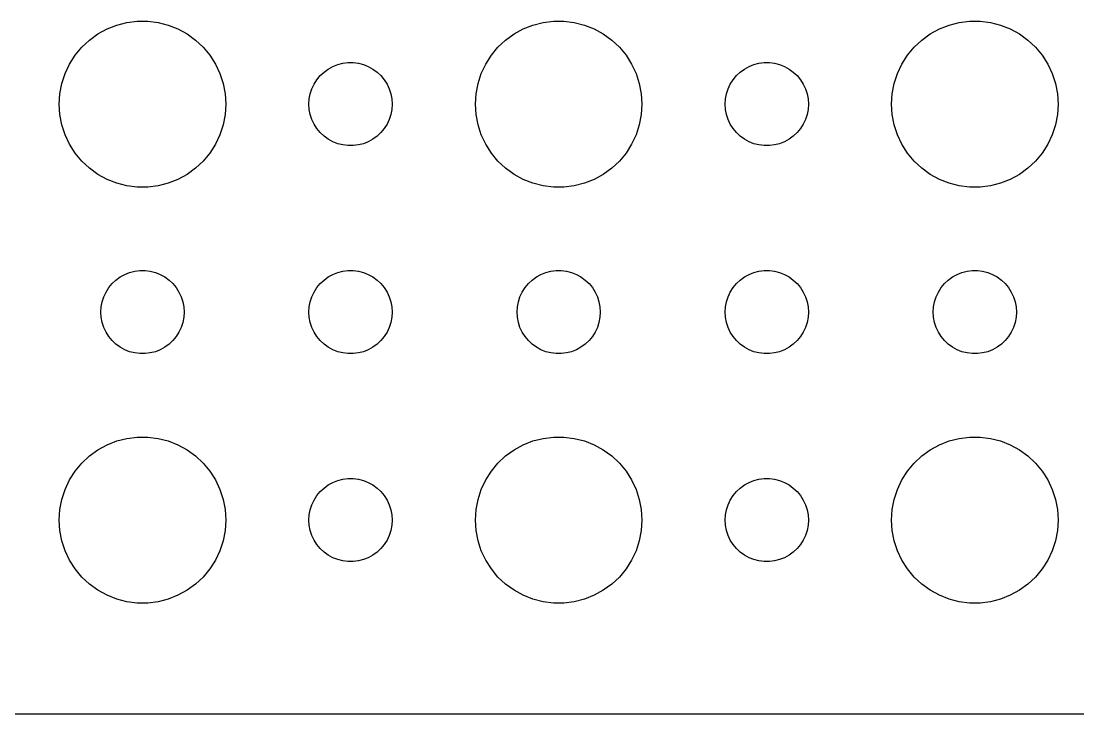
# Model space of a CAD drawing. Header units: metres. Extents: x -134 to 134, y 176 to 508.
# Drawn here: x 63.12 to 101.21, y 290.01 to 314.99 of the extents above; entities that cross this region are included whole.
import ezdxf

# ---------------------------------------------------------------- set-up
doc = ezdxf.new("R2010")
doc.units = ezdxf.units.M

msp = doc.modelspace()

# ---------------------------------------------------------------- linework, layer by layer
for p, q in [((66.9379, 314.947), (67.3116, 314.994)), ((67.3116, 314.994), (67.6884, 314.994)), ((67.6884, 314.994), (68.0621, 314.947)), ((81.9379, 314.947), (82.3116, 314.994)), ((82.3116, 314.994), (82.6884, 314.994)), ((82.6884, 314.994), (83.0621, 314.947)), ((96.9379, 314.947), (97.3116, 314.994)), ((97.3116, 314.994), (97.6884, 314.994)), ((97.6884, 314.994), (98.0621, 314.947)), ((65.8925, 314.533), (66.2227, 314.714)), ((66.2227, 314.714), (66.573, 314.853)), ((66.573, 314.853), (66.9379, 314.947)), ((68.0621, 314.947), (68.427, 314.853)), ((68.427, 314.853), (68.7773, 314.714)), ((68.7773, 314.714), (69.1075, 314.533)), ((80.8925, 314.533), (81.2227, 314.714)), ((81.2227, 314.714), (81.573, 314.853)), ((81.573, 314.853), (81.9379, 314.947)), ((83.0621, 314.947), (83.427, 314.853)), ((83.427, 314.853), (83.7773, 314.714)), ((83.7773, 314.714), (84.1075, 314.533)), ((95.8925, 314.533), (96.2227, 314.714)), ((96.2227, 314.714), (96.573, 314.853)), ((96.573, 314.853), (96.9379, 314.947)), ((98.0621, 314.947), (98.427, 314.853)), ((98.427, 314.853), (98.7773, 314.714)), ((98.7773, 314.714), (99.1075, 314.533)), ((65.3131, 314.054), (65.5877, 314.312)), ((65.5877, 314.312), (65.8925, 314.533)), ((69.1075, 314.533), (69.4123, 314.312)), ((69.4123, 314.312), (69.6869, 314.054)), ((80.3131, 314.054), (80.5877, 314.312)), ((80.5877, 314.312), (80.8925, 314.533)), ((84.1075, 314.533), (84.4123, 314.312)), ((84.4123, 314.312), (84.6869, 314.054)), ((95.3131, 314.054), (95.5877, 314.312)), ((95.5877, 314.312), (95.8925, 314.533)), ((99.1075, 314.533), (99.4123, 314.312)), ((99.4123, 314.312), (99.6869, 314.054)), ((65.073, 313.763), (65.3131, 314.054)), ((69.6869, 314.054), (69.927, 313.763)), ((80.073, 313.763), (80.3131, 314.054)), ((84.6869, 314.054), (84.927, 313.763)), ((95.073, 313.763), (95.3131, 314.054)), ((99.6869, 314.054), (99.927, 313.763)), ((64.8711, 313.445), (65.073, 313.763)), ((69.927, 313.763), (70.1289, 313.445)), ((74.5365, 313.427), (74.7189, 313.473)), ((74.7189, 313.473), (74.9058, 313.497)), ((74.9058, 313.497), (75.0942, 313.497)), ((75.0942, 313.497), (75.2811, 313.473)), ((75.2811, 313.473), (75.4635, 313.427)), ((79.8711, 313.445), (80.073, 313.763)), ((84.927, 313.763), (85.1289, 313.445)), ((89.5365, 313.427), (89.7189, 313.473)), ((89.7189, 313.473), (89.9058, 313.497)), ((89.9058, 313.497), (90.0942, 313.497)), ((90.0942, 313.497), (90.2811, 313.473)), ((90.2811, 313.473), (90.4635, 313.427)), ((94.8711, 313.445), (95.073, 313.763)), ((99.927, 313.763), (100.129, 313.445)), ((64.5943, 312.746), (64.7107, 313.104)), ((64.7107, 313.104), (64.8711, 313.445)), ((70.1289, 313.445), (70.2893, 313.104)), ((70.2893, 313.104), (70.4057, 312.746)), ((73.9065, 313.027), (74.0439, 313.156)), ((74.0439, 313.156), (74.1963, 313.266)), ((74.1963, 313.266), (74.3613, 313.357)), ((74.3613, 313.357), (74.5365, 313.427)), ((75.4635, 313.427), (75.6387, 313.357)), ((75.6387, 313.357), (75.8037, 313.266)), ((75.8037, 313.266), (75.9561, 313.156)), ((75.9561, 313.156), (76.0934, 313.027)), ((79.5943, 312.746), (79.7107, 313.104)), ((79.7107, 313.104), (79.8711, 313.445)), ((85.1289, 313.445), (85.2893, 313.104)), ((85.2893, 313.104), (85.4057, 312.746)), ((88.9065, 313.027), (89.0439, 313.156)), ((89.0439, 313.156), (89.1963, 313.266)), ((89.1963, 313.266), (89.3613, 313.357)), ((89.3613, 313.357), (89.5365, 313.427)), ((90.4635, 313.427), (90.6387, 313.357)), ((90.6387, 313.357), (90.8037, 313.266)), ((90.8037, 313.266), (90.9561, 313.156)), ((90.9561, 313.156), (91.0934, 313.027)), ((94.5943, 312.746), (94.7107, 313.104)), ((94.7107, 313.104), (94.8711, 313.445)), ((100.129, 313.445), (100.289, 313.104)), ((100.289, 313.104), (100.406, 312.746)), ((64.5237, 312.376), (64.5943, 312.746)), ((70.4057, 312.746), (70.4763, 312.376)), ((73.6053, 312.552), (73.6855, 312.723)), ((73.6855, 312.723), (73.7865, 312.882)), ((73.7865, 312.882), (73.9065, 313.027)), ((76.0934, 313.027), (76.2135, 312.882)), ((76.2135, 312.882), (76.3145, 312.723)), ((76.3145, 312.723), (76.3947, 312.552)), ((79.5237, 312.376), (79.5943, 312.746)), ((85.4057, 312.746), (85.4763, 312.376)), ((88.6053, 312.552), (88.6855, 312.723)), ((88.6855, 312.723), (88.7865, 312.882)), ((88.7865, 312.882), (88.9065, 313.027)), ((91.0934, 313.027), (91.2135, 312.882)), ((91.2135, 312.882), (91.3145, 312.723)), ((91.3145, 312.723), (91.3947, 312.552)), ((94.5237, 312.376), (94.5943, 312.746)), ((100.406, 312.746), (100.476, 312.376)), ((64.5, 312), (64.5237, 312.376)), ((70.4763, 312.376), (70.5, 312)), ((73.5118, 312.188), (73.5471, 312.373)), ((73.5471, 312.373), (73.6053, 312.552)), ((76.3947, 312.552), (76.4529, 312.373)), ((76.4529, 312.373), (76.4882, 312.188)), ((79.5, 312), (79.5237, 312.376)), ((85.4763, 312.376), (85.5, 312)), ((88.5118, 312.188), (88.5471, 312.373)), ((88.5471, 312.373), (88.6053, 312.552)), ((91.3947, 312.552), (91.4529, 312.373)), ((91.4529, 312.373), (91.4882, 312.188)), ((94.5, 312), (94.5237, 312.376)), ((100.476, 312.376), (100.5, 312)), ((64.5237, 311.624), (64.5, 312)), ((70.5, 312), (70.4763, 311.624)), ((73.5, 312), (73.5118, 312.188)), ((73.5118, 311.812), (73.5, 312)), ((76.4882, 312.188), (76.5, 312)), ((76.5, 312), (76.4882, 311.812)), ((79.5237, 311.624), (79.5, 312)), ((85.5, 312), (85.4763, 311.624)), ((88.5, 312), (88.5118, 312.188)), ((88.5118, 311.812), (88.5, 312)), ((91.4882, 312.188), (91.5, 312)), ((91.5, 312), (91.4882, 311.812)), ((94.5237, 311.624), (94.5, 312)), ((100.5, 312), (100.476, 311.624)), ((64.5943, 311.254), (64.5237, 311.624)), ((70.4763, 311.624), (70.4057, 311.254)), ((73.5471, 311.627), (73.5118, 311.812)), ((73.6053, 311.448), (73.5471, 311.627)), ((76.4529, 311.627), (76.3947, 311.448)), ((76.4882, 311.812), (76.4529, 311.627)), ((79.5943, 311.254), (79.5237, 311.624)), ((85.4763, 311.624), (85.4057, 311.254)), ((88.5471, 311.627), (88.5118, 311.812)), ((88.6053, 311.448), (88.5471, 311.627)), ((91.4529, 311.627), (91.3947, 311.448)), ((91.4882, 311.812), (91.4529, 311.627)), ((94.5943, 311.254), (94.5237, 311.624)), ((100.476, 311.624), (100.406, 311.254)), ((64.7107, 310.896), (64.5943, 311.254)), ((70.4057, 311.254), (70.2893, 310.896)), ((73.6855, 311.277), (73.6053, 311.448)), ((73.7865, 311.118), (73.6855, 311.277)), ((76.3145, 311.277), (76.2135, 311.118)), ((76.3947, 311.448), (76.3145, 311.277)), ((79.7107, 310.896), (79.5943, 311.254)), ((85.4057, 311.254), (85.2893, 310.896)), ((88.6855, 311.277), (88.6053, 311.448)), ((88.7865, 311.118), (88.6855, 311.277)), ((91.3145, 311.277), (91.2135, 311.118)), ((91.3947, 311.448), (91.3145, 311.277)), ((94.7107, 310.896), (94.5943, 311.254)), ((100.406, 311.254), (100.289, 310.896)), ((64.8711, 310.555), (64.7107, 310.896)), ((70.2893, 310.896), (70.1289, 310.555)), ((73.9065, 310.973), (73.7865, 311.118)), ((74.0439, 310.844), (73.9065, 310.973)), ((74.1963, 310.734), (74.0439, 310.844)), ((75.9561, 310.844), (75.8037, 310.734)), ((76.0934, 310.973), (75.9561, 310.844)), ((76.2135, 311.118), (76.0934, 310.973)), ((79.8711, 310.555), (79.7107, 310.896)), ((85.2893, 310.896), (85.1289, 310.555)), ((88.9065, 310.973), (88.7865, 311.118)), ((89.0439, 310.844), (88.9065, 310.973)), ((89.1963, 310.734), (89.0439, 310.844)), ((90.9561, 310.844), (90.8037, 310.734)), ((91.0934, 310.973), (90.9561, 310.844)), ((91.2135, 311.118), (91.0934, 310.973)), ((94.8711, 310.555), (94.7107, 310.896)), ((100.289, 310.896), (100.129, 310.555)), ((65.073, 310.237), (64.8711, 310.555)), ((70.1289, 310.555), (69.927, 310.237)), ((74.3613, 310.643), (74.1963, 310.734)), ((74.5365, 310.573), (74.3613, 310.643)), ((74.7189, 310.527), (74.5365, 310.573)), ((74.9058, 310.503), (74.7189, 310.527)), ((75.0942, 310.503), (74.9058, 310.503)), ((75.2811, 310.527), (75.0942, 310.503)), ((75.4635, 310.573), (75.2811, 310.527)), ((75.6387, 310.643), (75.4635, 310.573)), ((75.8037, 310.734), (75.6387, 310.643)), ((80.073, 310.237), (79.8711, 310.555)), ((85.1289, 310.555), (84.927, 310.237)), ((89.3613, 310.643), (89.1963, 310.734)), ((89.5365, 310.573), (89.3613, 310.643)), ((89.7189, 310.527), (89.5365, 310.573)), ((89.9058, 310.503), (89.7189, 310.527)), ((90.0942, 310.503), (89.9058, 310.503)), ((90.2811, 310.527), (90.0942, 310.503)), ((90.4635, 310.573), (90.2811, 310.527)), ((90.6387, 310.643), (90.4635, 310.573)), ((90.8037, 310.734), (90.6387, 310.643)), ((95.073, 310.237), (94.8711, 310.555)), ((100.129, 310.555), (99.927, 310.237)), ((65.3131, 309.946), (65.073, 310.237)), ((69.927, 310.237), (69.6869, 309.946)), ((80.3131, 309.946), (80.073, 310.237)), ((84.927, 310.237), (84.6869, 309.946)), ((95.3131, 309.946), (95.073, 310.237)), ((99.927, 310.237), (99.6869, 309.946)), ((65.5877, 309.688), (65.3131, 309.946)), ((65.8925, 309.467), (65.5877, 309.688)), ((69.4123, 309.688), (69.1075, 309.467)), ((69.6869, 309.946), (69.4123, 309.688)), ((80.5877, 309.688), (80.3131, 309.946)), ((80.8925, 309.467), (80.5877, 309.688)), ((84.4123, 309.688), (84.1075, 309.467)), ((84.6869, 309.946), (84.4123, 309.688)), ((95.5877, 309.688), (95.3131, 309.946)), ((95.8925, 309.467), (95.5877, 309.688)), ((99.4123, 309.688), (99.1075, 309.467)), ((99.6869, 309.946), (99.4123, 309.688)), ((66.2227, 309.286), (65.8925, 309.467)), ((66.573, 309.147), (66.2227, 309.286)), ((68.7773, 309.286), (68.427, 309.147)), ((69.1075, 309.467), (68.7773, 309.286)), ((81.2227, 309.286), (80.8925, 309.467)), ((81.573, 309.147), (81.2227, 309.286)), ((83.7773, 309.286), (83.427, 309.147)), ((84.1075, 309.467), (83.7773, 309.286)), ((96.2227, 309.286), (95.8925, 309.467)), ((96.573, 309.147), (96.2227, 309.286)), ((98.7773, 309.286), (98.427, 309.147)), ((99.1075, 309.467), (98.7773, 309.286)), ((66.9379, 309.053), (66.573, 309.147)), ((67.3116, 309.006), (66.9379, 309.053)), ((67.6884, 309.006), (67.3116, 309.006)), ((68.0621, 309.053), (67.6884, 309.006)), ((68.427, 309.147), (68.0621, 309.053)), ((81.9379, 309.053), (81.573, 309.147)), ((82.3116, 309.006), (81.9379, 309.053)), ((82.6884, 309.006), (82.3116, 309.006)), ((83.0621, 309.053), (82.6884, 309.006)), ((83.427, 309.147), (83.0621, 309.053)), ((96.9379, 309.053), (96.573, 309.147)), ((97.3116, 309.006), (96.9379, 309.053)), ((97.6884, 309.006), (97.3116, 309.006)), ((98.0621, 309.053), (97.6884, 309.006)), ((98.427, 309.147), (98.0621, 309.053)), ((66.6963, 305.766), (66.8613, 305.857)), ((66.8613, 305.857), (67.0365, 305.927)), ((67.0365, 305.927), (67.2189, 305.973)), ((67.2189, 305.973), (67.4058, 305.997)), ((67.4058, 305.997), (67.5942, 305.997)), ((67.5942, 305.997), (67.7811, 305.973)), ((67.7811, 305.973), (67.9635, 305.927)), ((67.9635, 305.927), (68.1387, 305.857)), ((68.1387, 305.857), (68.3037, 305.766)), ((74.1963, 305.766), (74.3613, 305.857)), ((74.3613, 305.857), (74.5365, 305.927)), ((74.5365, 305.927), (74.7189, 305.973)), ((74.7189, 305.973), (74.9058, 305.997)), ((74.9058, 305.997), (75.0942, 305.997)), ((75.0942, 305.997), (75.2811, 305.973)), ((75.2811, 305.973), (75.4635, 305.927)), ((75.4635, 305.927), (75.6387, 305.857)), ((75.6387, 305.857), (75.8037, 305.766)), ((81.6963, 305.766), (81.8613, 305.857)), ((81.8613, 305.857), (82.0365, 305.927)), ((82.0365, 305.927), (82.2189, 305.973)), ((82.2189, 305.973), (82.4058, 305.997)), ((82.4058, 305.997), (82.5942, 305.997)), ((82.5942, 305.997), (82.7811, 305.973)), ((82.7811, 305.973), (82.9635, 305.927)), ((82.9635, 305.927), (83.1387, 305.857)), ((83.1387, 305.857), (83.3037, 305.766)), ((89.1963, 305.766), (89.3613, 305.857)), ((89.3613, 305.857), (89.5365, 305.927)), ((89.5365, 305.927), (89.7189, 305.973)), ((89.7189, 305.973), (89.9058, 305.997)), ((89.9058, 305.997), (90.0942, 305.997)), ((90.0942, 305.997), (90.2811, 305.973)), ((90.2811, 305.973), (90.4635, 305.927)), ((90.4635, 305.927), (90.6387, 305.857)), ((90.6387, 305.857), (90.8037, 305.766)), ((96.6963, 305.766), (96.8613, 305.857)), ((96.8613, 305.857), (97.0365, 305.927)), ((97.0365, 305.927), (97.2189, 305.973)), ((97.2189, 305.973), (97.4058, 305.997)), ((97.4058, 305.997), (97.5942, 305.997)), ((97.5942, 305.997), (97.7811, 305.973)), ((97.7811, 305.973), (97.9635, 305.927)), ((97.9635, 305.927), (98.1387, 305.857)), ((98.1387, 305.857), (98.3037, 305.766)), ((66.2865, 305.382), (66.4065, 305.527)), ((66.4065, 305.527), (66.5439, 305.656)), ((66.5439, 305.656), (66.6963, 305.766)), ((68.3037, 305.766), (68.4561, 305.656)), ((68.4561, 305.656), (68.5934, 305.527)), ((68.5934, 305.527), (68.7135, 305.382)), ((73.7865, 305.382), (73.9065, 305.527)), ((73.9065, 305.527), (74.0439, 305.656)), ((74.0439, 305.656), (74.1963, 305.766)), ((75.8037, 305.766), (75.9561, 305.656)), ((75.9561, 305.656), (76.0934, 305.527)), ((76.0934, 305.527), (76.2135, 305.382)), ((81.2865, 305.382), (81.4065, 305.527)), ((81.4065, 305.527), (81.5439, 305.656)), ((81.5439, 305.656), (81.6963, 305.766)), ((83.3037, 305.766), (83.4561, 305.656)), ((83.4561, 305.656), (83.5934, 305.527)), ((83.5934, 305.527), (83.7135, 305.382)), ((88.7865, 305.382), (88.9065, 305.527)), ((88.9065, 305.527), (89.0439, 305.656)), ((89.0439, 305.656), (89.1963, 305.766)), ((90.8037, 305.766), (90.9561, 305.656)), ((90.9561, 305.656), (91.0934, 305.527)), ((91.0934, 305.527), (91.2135, 305.382)), ((96.2865, 305.382), (96.4065, 305.527)), ((96.4065, 305.527), (96.5439, 305.656)), ((96.5439, 305.656), (96.6963, 305.766)), ((98.3037, 305.766), (98.4561, 305.656)), ((98.4561, 305.656), (98.5934, 305.527)), ((98.5934, 305.527), (98.7135, 305.382)), ((66.1053, 305.052), (66.1855, 305.223)), ((66.1855, 305.223), (66.2865, 305.382)), ((68.7135, 305.382), (68.8145, 305.223)), ((68.8145, 305.223), (68.8947, 305.052)), ((73.6053, 305.052), (73.6855, 305.223)), ((73.6855, 305.223), (73.7865, 305.382)), ((76.2135, 305.382), (76.3145, 305.223)), ((76.3145, 305.223), (76.3947, 305.052)), ((81.1053, 305.052), (81.1855, 305.223)), ((81.1855, 305.223), (81.2865, 305.382)), ((83.7135, 305.382), (83.8145, 305.223)), ((83.8145, 305.223), (83.8947, 305.052)), ((88.6053, 305.052), (88.6855, 305.223)), ((88.6855, 305.223), (88.7865, 305.382)), ((91.2135, 305.382), (91.3145, 305.223)), ((91.3145, 305.223), (91.3947, 305.052)), ((96.1053, 305.052), (96.1855, 305.223)), ((96.1855, 305.223), (96.2865, 305.382)), ((98.7135, 305.382), (98.8145, 305.223)), ((98.8145, 305.223), (98.8947, 305.052)), ((66.0118, 304.688), (66.0471, 304.873)), ((66.0471, 304.873), (66.1053, 305.052)), ((68.8947, 305.052), (68.9529, 304.873)), ((68.9529, 304.873), (68.9882, 304.688)), ((73.5118, 304.688), (73.5471, 304.873)), ((73.5471, 304.873), (73.6053, 305.052)), ((76.3947, 305.052), (76.4529, 304.873)), ((76.4529, 304.873), (76.4882, 304.688)), ((81.0118, 304.688), (81.0471, 304.873)), ((81.0471, 304.873), (81.1053, 305.052)), ((83.8947, 305.052), (83.9529, 304.873)), ((83.9529, 304.873), (83.9882, 304.688)), ((88.5118, 304.688), (88.5471, 304.873)), ((88.5471, 304.873), (88.6053, 305.052)), ((91.3947, 305.052), (91.4529, 304.873)), ((91.4529, 304.873), (91.4882, 304.688)), ((96.0118, 304.688), (96.0471, 304.873)), ((96.0471, 304.873), (96.1053, 305.052)), ((98.8947, 305.052), (98.9529, 304.873)), ((98.9529, 304.873), (98.9882, 304.688)), ((66, 304.5), (66.0118, 304.688)), ((66.0118, 304.312), (66, 304.5)), ((68.9882, 304.688), (69, 304.5)), ((69, 304.5), (68.9882, 304.312)), ((73.5, 304.5), (73.5118, 304.688)), ((73.5118, 304.312), (73.5, 304.5)), ((76.4882, 304.688), (76.5, 304.5)), ((76.5, 304.5), (76.4882, 304.312)), ((81, 304.5), (81.0118, 304.688)), ((81.0118, 304.312), (81, 304.5)), ((83.9882, 304.688), (84, 304.5)), ((84, 304.5), (83.9882, 304.312)), ((88.5, 304.5), (88.5118, 304.688)), ((88.5118, 304.312), (88.5, 304.5)), ((91.4882, 304.688), (91.5, 304.5)), ((91.5, 304.5), (91.4882, 304.312)), ((96, 304.5), (96.0118, 304.688)), ((96.0118, 304.312), (96, 304.5)), ((98.9882, 304.688), (99, 304.5)), ((99, 304.5), (98.9882, 304.312)), ((66.0471, 304.127), (66.0118, 304.312)), ((66.1053, 303.948), (66.0471, 304.127)), ((68.9529, 304.127), (68.8947, 303.948)), ((68.9882, 304.312), (68.9529, 304.127)), ((73.5471, 304.127), (73.5118, 304.312)), ((73.6053, 303.948), (73.5471, 304.127)), ((76.4529, 304.127), (76.3947, 303.948)), ((76.4882, 304.312), (76.4529, 304.127)), ((81.0471, 304.127), (81.0118, 304.312)), ((81.1053, 303.948), (81.0471, 304.127)), ((83.9529, 304.127), (83.8947, 303.948)), ((83.9882, 304.312), (83.9529, 304.127)), ((88.5471, 304.127), (88.5118, 304.312)), ((88.6053, 303.948), (88.5471, 304.127)), ((91.4529, 304.127), (91.3947, 303.948)), ((91.4882, 304.312), (91.4529, 304.127)), ((96.0471, 304.127), (96.0118, 304.312)), ((96.1053, 303.948), (96.0471, 304.127)), ((98.9529, 304.127), (98.8947, 303.948)), ((98.9882, 304.312), (98.9529, 304.127)), ((66.1855, 303.777), (66.1053, 303.948)), ((66.2865, 303.618), (66.1855, 303.777)), ((66.4065, 303.473), (66.2865, 303.618)), ((68.7135, 303.618), (68.5934, 303.473)), ((68.8145, 303.777), (68.7135, 303.618)), ((68.8947, 303.948), (68.8145, 303.777)), ((73.6855, 303.777), (73.6053, 303.948)), ((73.7865, 303.618), (73.6855, 303.777)), ((73.9065, 303.473), (73.7865, 303.618)), ((76.2135, 303.618), (76.0934, 303.473)), ((76.3145, 303.777), (76.2135, 303.618)), ((76.3947, 303.948), (76.3145, 303.777)), ((81.1855, 303.777), (81.1053, 303.948)), ((81.2865, 303.618), (81.1855, 303.777)), ((81.4065, 303.473), (81.2865, 303.618)), ((83.7135, 303.618), (83.5934, 303.473)), ((83.8145, 303.777), (83.7135, 303.618)), ((83.8947, 303.948), (83.8145, 303.777)), ((88.6855, 303.777), (88.6053, 303.948)), ((88.7865, 303.618), (88.6855, 303.777)), ((88.9065, 303.473), (88.7865, 303.618)), ((91.2135, 303.618), (91.0934, 303.473)), ((91.3145, 303.777), (91.2135, 303.618)), ((91.3947, 303.948), (91.3145, 303.777)), ((96.1855, 303.777), (96.1053, 303.948)), ((96.2865, 303.618), (96.1855, 303.777)), ((96.4065, 303.473), (96.2865, 303.618)), ((98.7135, 303.618), (98.5934, 303.473)), ((98.8145, 303.777), (98.7135, 303.618)), ((98.8947, 303.948), (98.8145, 303.777)), ((66.5439, 303.344), (66.4065, 303.473)), ((66.6963, 303.234), (66.5439, 303.344)), ((66.8613, 303.143), (66.6963, 303.234)), ((68.3037, 303.234), (68.1387, 303.143)), ((68.4561, 303.344), (68.3037, 303.234)), ((68.5934, 303.473), (68.4561, 303.344)), ((74.0439, 303.344), (73.9065, 303.473)), ((74.1963, 303.234), (74.0439, 303.344)), ((74.3613, 303.143), (74.1963, 303.234)), ((75.8037, 303.234), (75.6387, 303.143)), ((75.9561, 303.344), (75.8037, 303.234)), ((76.0934, 303.473), (75.9561, 303.344)), ((81.5439, 303.344), (81.4065, 303.473)), ((81.6963, 303.234), (81.5439, 303.344)), ((81.8613, 303.143), (81.6963, 303.234)), ((83.3037, 303.234), (83.1387, 303.143)), ((83.4561, 303.344), (83.3037, 303.234)), ((83.5934, 303.473), (83.4561, 303.344)), ((89.0439, 303.344), (88.9065, 303.473)), ((89.1963, 303.234), (89.0439, 303.344)), ((89.3613, 303.143), (89.1963, 303.234)), ((90.8037, 303.234), (90.6387, 303.143)), ((90.9561, 303.344), (90.8037, 303.234)), ((91.0934, 303.473), (90.9561, 303.344)), ((96.5439, 303.344), (96.4065, 303.473)), ((96.6963, 303.234), (96.5439, 303.344)), ((96.8613, 303.143), (96.6963, 303.234)), ((98.3037, 303.234), (98.1387, 303.143)), ((98.4561, 303.344), (98.3037, 303.234)), ((98.5934, 303.473), (98.4561, 303.344)), ((67.0365, 303.073), (66.8613, 303.143)), ((67.2189, 303.027), (67.0365, 303.073)), ((67.4058, 303.003), (67.2189, 303.027)), ((67.5942, 303.003), (67.4058, 303.003)), ((67.7811, 303.027), (67.5942, 303.003)), ((67.9635, 303.073), (67.7811, 303.027)), ((68.1387, 303.143), (67.9635, 303.073)), ((74.5365, 303.073), (74.3613, 303.143)), ((74.7189, 303.027), (74.5365, 303.073)), ((74.9058, 303.003), (74.7189, 303.027)), ((75.0942, 303.003), (74.9058, 303.003)), ((75.2811, 303.027), (75.0942, 303.003)), ((75.4635, 303.073), (75.2811, 303.027)), ((75.6387, 303.143), (75.4635, 303.073)), ((82.0365, 303.073), (81.8613, 303.143)), ((82.2189, 303.027), (82.0365, 303.073)), ((82.4058, 303.003), (82.2189, 303.027)), ((82.5942, 303.003), (82.4058, 303.003)), ((82.7811, 303.027), (82.5942, 303.003)), ((82.9635, 303.073), (82.7811, 303.027)), ((83.1387, 303.143), (82.9635, 303.073)), ((89.5365, 303.073), (89.3613, 303.143)), ((89.7189, 303.027), (89.5365, 303.073)), ((89.9058, 303.003), (89.7189, 303.027)), ((90.0942, 303.003), (89.9058, 303.003)), ((90.2811, 303.027), (90.0942, 303.003)), ((90.4635, 303.073), (90.2811, 303.027)), ((90.6387, 303.143), (90.4635, 303.073)), ((97.0365, 303.073), (96.8613, 303.143)), ((97.2189, 303.027), (97.0365, 303.073)), ((97.4058, 303.003), (97.2189, 303.027)), ((97.5942, 303.003), (97.4058, 303.003)), ((97.7811, 303.027), (97.5942, 303.003)), ((97.9635, 303.073), (97.7811, 303.027)), ((98.1387, 303.143), (97.9635, 303.073)), ((66.2227, 299.714), (66.573, 299.853)), ((66.573, 299.853), (66.9379, 299.947)), ((66.9379, 299.947), (67.3116, 299.994)), ((67.3116, 299.994), (67.6884, 299.994)), ((67.6884, 299.994), (68.0621, 299.947)), ((68.0621, 299.947), (68.427, 299.853)), ((68.427, 299.853), (68.7773, 299.714)), ((81.2227, 299.714), (81.573, 299.853)), ((81.573, 299.853), (81.9379, 299.947)), ((81.9379, 299.947), (82.3116, 299.994)), ((82.3116, 299.994), (82.6884, 299.994)), ((82.6884, 299.994), (83.0621, 299.947)), ((83.0621, 299.947), (83.427, 299.853)), ((83.427, 299.853), (83.7773, 299.714)), ((96.2227, 299.714), (96.573, 299.853)), ((96.573, 299.853), (96.9379, 299.947)), ((96.9379, 299.947), (97.3116, 299.994)), ((97.3116, 299.994), (97.6884, 299.994)), ((97.6884, 299.994), (98.0621, 299.947)), ((98.0621, 299.947), (98.427, 299.853)), ((98.427, 299.853), (98.7773, 299.714)), ((65.5877, 299.312), (65.8925, 299.533)), ((65.8925, 299.533), (66.2227, 299.714)), ((68.7773, 299.714), (69.1075, 299.533)), ((69.1075, 299.533), (69.4123, 299.312)), ((80.5877, 299.312), (80.8925, 299.533)), ((80.8925, 299.533), (81.2227, 299.714)), ((83.7773, 299.714), (84.1075, 299.533)), ((84.1075, 299.533), (84.4123, 299.312)), ((95.5877, 299.312), (95.8925, 299.533)), ((95.8925, 299.533), (96.2227, 299.714)), ((98.7773, 299.714), (99.1075, 299.533)), ((99.1075, 299.533), (99.4123, 299.312)), ((65.073, 298.763), (65.3131, 299.054)), ((65.3131, 299.054), (65.5877, 299.312)), ((69.4123, 299.312), (69.6869, 299.054)), ((69.6869, 299.054), (69.927, 298.763)), ((80.073, 298.763), (80.3131, 299.054)), ((80.3131, 299.054), (80.5877, 299.312)), ((84.4123, 299.312), (84.6869, 299.054)), ((84.6869, 299.054), (84.927, 298.763)), ((95.073, 298.763), (95.3131, 299.054)), ((95.3131, 299.054), (95.5877, 299.312)), ((99.4123, 299.312), (99.6869, 299.054)), ((99.6869, 299.054), (99.927, 298.763)), ((64.8711, 298.445), (65.073, 298.763)), ((69.927, 298.763), (70.1289, 298.445)), ((79.8711, 298.445), (80.073, 298.763)), ((84.927, 298.763), (85.1289, 298.445)), ((94.8711, 298.445), (95.073, 298.763)), ((99.927, 298.763), (100.129, 298.445)), ((64.7107, 298.104), (64.8711, 298.445)), ((70.1289, 298.445), (70.2893, 298.104)), ((74.0439, 298.156), (74.1963, 298.266)), ((74.1963, 298.266), (74.3613, 298.357)), ((74.3613, 298.357), (74.5365, 298.427)), ((74.5365, 298.427), (74.7189, 298.473)), ((74.7189, 298.473), (74.9058, 298.497)), ((74.9058, 298.497), (75.0942, 298.497)), ((75.0942, 298.497), (75.2811, 298.473)), ((75.2811, 298.473), (75.4635, 298.427)), ((75.4635, 298.427), (75.6387, 298.357)), ((75.6387, 298.357), (75.8037, 298.266)), ((75.8037, 298.266), (75.9561, 298.156)), ((79.7107, 298.104), (79.8711, 298.445)), ((85.1289, 298.445), (85.2893, 298.104)), ((89.0439, 298.156), (89.1963, 298.266)), ((89.1963, 298.266), (89.3613, 298.357)), ((89.3613, 298.357), (89.5365, 298.427)), ((89.5365, 298.427), (89.7189, 298.473)), ((89.7189, 298.473), (89.9058, 298.497)), ((89.9058, 298.497), (90.0942, 298.497)), ((90.0942, 298.497), (90.2811, 298.473)), ((90.2811, 298.473), (90.4635, 298.427)), ((90.4635, 298.427), (90.6387, 298.357)), ((90.6387, 298.357), (90.8037, 298.266)), ((90.8037, 298.266), (90.9561, 298.156)), ((94.7107, 298.104), (94.8711, 298.445)), ((100.129, 298.445), (100.289, 298.104)), ((64.5943, 297.746), (64.7107, 298.104)), ((70.2893, 298.104), (70.4057, 297.746)), ((73.6855, 297.723), (73.7865, 297.882)), ((73.7865, 297.882), (73.9065, 298.027)), ((73.9065, 298.027), (74.0439, 298.156)), ((75.9561, 298.156), (76.0934, 298.027)), ((76.0934, 298.027), (76.2135, 297.882)), ((76.2135, 297.882), (76.3145, 297.723)), ((79.5943, 297.746), (79.7107, 298.104)), ((85.2893, 298.104), (85.4057, 297.746)), ((88.6855, 297.723), (88.7865, 297.882)), ((88.7865, 297.882), (88.9065, 298.027)), ((88.9065, 298.027), (89.0439, 298.156)), ((90.9561, 298.156), (91.0934, 298.027)), ((91.0934, 298.027), (91.2135, 297.882)), ((91.2135, 297.882), (91.3145, 297.723)), ((94.5943, 297.746), (94.7107, 298.104)), ((100.289, 298.104), (100.406, 297.746)), ((64.5237, 297.376), (64.5943, 297.746)), ((70.4057, 297.746), (70.4763, 297.376)), ((73.5471, 297.373), (73.6053, 297.552)), ((73.6053, 297.552), (73.6855, 297.723)), ((76.3145, 297.723), (76.3947, 297.552)), ((76.3947, 297.552), (76.4529, 297.373)), ((79.5237, 297.376), (79.5943, 297.746)), ((85.4057, 297.746), (85.4763, 297.376)), ((88.5471, 297.373), (88.6053, 297.552)), ((88.6053, 297.552), (88.6855, 297.723)), ((91.3145, 297.723), (91.3947, 297.552)), ((91.3947, 297.552), (91.4529, 297.373)), ((94.5237, 297.376), (94.5943, 297.746)), ((100.406, 297.746), (100.476, 297.376)), ((64.5, 297), (64.5237, 297.376)), ((70.4763, 297.376), (70.5, 297)), ((73.5, 297), (73.5118, 297.188)), ((73.5118, 297.188), (73.5471, 297.373)), ((76.4529, 297.373), (76.4882, 297.188)), ((76.4882, 297.188), (76.5, 297)), ((79.5, 297), (79.5237, 297.376)), ((85.4763, 297.376), (85.5, 297)), ((88.5, 297), (88.5118, 297.188)), ((88.5118, 297.188), (88.5471, 297.373)), ((91.4529, 297.373), (91.4882, 297.188)), ((91.4882, 297.188), (91.5, 297)), ((94.5, 297), (94.5237, 297.376)), ((100.476, 297.376), (100.5, 297)), ((64.5237, 296.624), (64.5, 297)), ((70.5, 297), (70.4763, 296.624)), ((73.5118, 296.812), (73.5, 297)), ((73.5471, 296.627), (73.5118, 296.812)), ((76.4882, 296.812), (76.4529, 296.627)), ((76.5, 297), (76.4882, 296.812)), ((79.5237, 296.624), (79.5, 297)), ((85.5, 297), (85.4763, 296.624)), ((88.5118, 296.812), (88.5, 297)), ((88.5471, 296.627), (88.5118, 296.812)), ((91.4882, 296.812), (91.4529, 296.627)), ((91.5, 297), (91.4882, 296.812)), ((94.5237, 296.624), (94.5, 297)), ((100.5, 297), (100.476, 296.624)), ((64.5943, 296.254), (64.5237, 296.624)), ((70.4763, 296.624), (70.4057, 296.254)), ((73.6053, 296.448), (73.5471, 296.627)), ((73.6855, 296.277), (73.6053, 296.448)), ((76.3947, 296.448), (76.3145, 296.277)), ((76.4529, 296.627), (76.3947, 296.448)), ((79.5943, 296.254), (79.5237, 296.624)), ((85.4763, 296.624), (85.4057, 296.254)), ((88.6053, 296.448), (88.5471, 296.627)), ((88.6855, 296.277), (88.6053, 296.448)), ((91.3947, 296.448), (91.3145, 296.277)), ((91.4529, 296.627), (91.3947, 296.448)), ((94.5943, 296.254), (94.5237, 296.624)), ((100.476, 296.624), (100.406, 296.254)), ((64.7107, 295.896), (64.5943, 296.254)), ((70.4057, 296.254), (70.2893, 295.896)), ((73.7865, 296.118), (73.6855, 296.277)), ((73.9065, 295.973), (73.7865, 296.118)), ((74.0439, 295.844), (73.9065, 295.973)), ((76.0934, 295.973), (75.9561, 295.844)), ((76.2135, 296.118), (76.0934, 295.973)), ((76.3145, 296.277), (76.2135, 296.118)), ((79.7107, 295.896), (79.5943, 296.254)), ((85.4057, 296.254), (85.2893, 295.896)), ((88.7865, 296.118), (88.6855, 296.277)), ((88.9065, 295.973), (88.7865, 296.118)), ((89.0439, 295.844), (88.9065, 295.973)), ((91.0934, 295.973), (90.9561, 295.844)), ((91.2135, 296.118), (91.0934, 295.973)), ((91.3145, 296.277), (91.2135, 296.118)), ((94.7107, 295.896), (94.5943, 296.254)), ((100.406, 296.254), (100.289, 295.896)), ((64.8711, 295.555), (64.7107, 295.896)), ((70.2893, 295.896), (70.1289, 295.555)), ((74.1963, 295.734), (74.0439, 295.844)), ((74.3613, 295.643), (74.1963, 295.734)), ((74.5365, 295.573), (74.3613, 295.643)), ((74.7189, 295.527), (74.5365, 295.573)), ((75.4635, 295.573), (75.2811, 295.527)), ((75.6387, 295.643), (75.4635, 295.573)), ((75.8037, 295.734), (75.6387, 295.643)), ((75.9561, 295.844), (75.8037, 295.734)), ((79.8711, 295.555), (79.7107, 295.896)), ((85.2893, 295.896), (85.1289, 295.555)), ((89.1963, 295.734), (89.0439, 295.844)), ((89.3613, 295.643), (89.1963, 295.734)), ((89.5365, 295.573), (89.3613, 295.643)), ((89.7189, 295.527), (89.5365, 295.573)), ((90.4635, 295.573), (90.2811, 295.527)), ((90.6387, 295.643), (90.4635, 295.573)), ((90.8037, 295.734), (90.6387, 295.643)), ((90.9561, 295.844), (90.8037, 295.734)), ((94.8711, 295.555), (94.7107, 295.896)), ((100.289, 295.896), (100.129, 295.555)), ((65.073, 295.237), (64.8711, 295.555)), ((65.3131, 294.946), (65.073, 295.237)), ((69.927, 295.237), (69.6869, 294.946)), ((70.1289, 295.555), (69.927, 295.237)), ((74.9058, 295.503), (74.7189, 295.527)), ((75.0942, 295.503), (74.9058, 295.503)), ((75.2811, 295.527), (75.0942, 295.503)), ((80.073, 295.237), (79.8711, 295.555)), ((80.3131, 294.946), (80.073, 295.237)), ((84.927, 295.237), (84.6869, 294.946)), ((85.1289, 295.555), (84.927, 295.237)), ((89.9058, 295.503), (89.7189, 295.527)), ((90.0942, 295.503), (89.9058, 295.503)), ((90.2811, 295.527), (90.0942, 295.503)), ((95.073, 295.237), (94.8711, 295.555)), ((95.3131, 294.946), (95.073, 295.237)), ((99.927, 295.237), (99.6869, 294.946)), ((100.129, 295.555), (99.927, 295.237)), ((65.5877, 294.688), (65.3131, 294.946)), ((69.6869, 294.946), (69.4123, 294.688)), ((80.5877, 294.688), (80.3131, 294.946)), ((84.6869, 294.946), (84.4123, 294.688)), ((95.5877, 294.688), (95.3131, 294.946)), ((99.6869, 294.946), (99.4123, 294.688)), ((65.8925, 294.467), (65.5877, 294.688)), ((66.2227, 294.286), (65.8925, 294.467)), ((69.1075, 294.467), (68.7773, 294.286)), ((69.4123, 294.688), (69.1075, 294.467)), ((80.8925, 294.467), (80.5877, 294.688)), ((81.2227, 294.286), (80.8925, 294.467)), ((84.1075, 294.467), (83.7773, 294.286)), ((84.4123, 294.688), (84.1075, 294.467)), ((95.8925, 294.467), (95.5877, 294.688)), ((96.2227, 294.286), (95.8925, 294.467)), ((99.1075, 294.467), (98.7773, 294.286)), ((99.4123, 294.688), (99.1075, 294.467)), ((66.573, 294.147), (66.2227, 294.286)), ((66.9379, 294.053), (66.573, 294.147)), ((67.3116, 294.006), (66.9379, 294.053)), ((68.0621, 294.053), (67.6884, 294.006)), ((68.427, 294.147), (68.0621, 294.053)), ((68.7773, 294.286), (68.427, 294.147)), ((81.573, 294.147), (81.2227, 294.286)), ((81.9379, 294.053), (81.573, 294.147)), ((82.3116, 294.006), (81.9379, 294.053)), ((83.0621, 294.053), (82.6884, 294.006)), ((83.427, 294.147), (83.0621, 294.053)), ((83.7773, 294.286), (83.427, 294.147)), ((96.573, 294.147), (96.2227, 294.286)), ((96.9379, 294.053), (96.573, 294.147)), ((97.3116, 294.006), (96.9379, 294.053)), ((98.0621, 294.053), (97.6884, 294.006)), ((98.427, 294.147), (98.0621, 294.053)), ((98.7773, 294.286), (98.427, 294.147)), ((67.6884, 294.006), (67.3116, 294.006)), ((82.6884, 294.006), (82.3116, 294.006)), ((97.6884, 294.006), (97.3116, 294.006)), ((-129.814, 290.01), (129.814, 290.01))]:
    msp.add_line(p, q)

doc.saveas('drawing.dxf')
